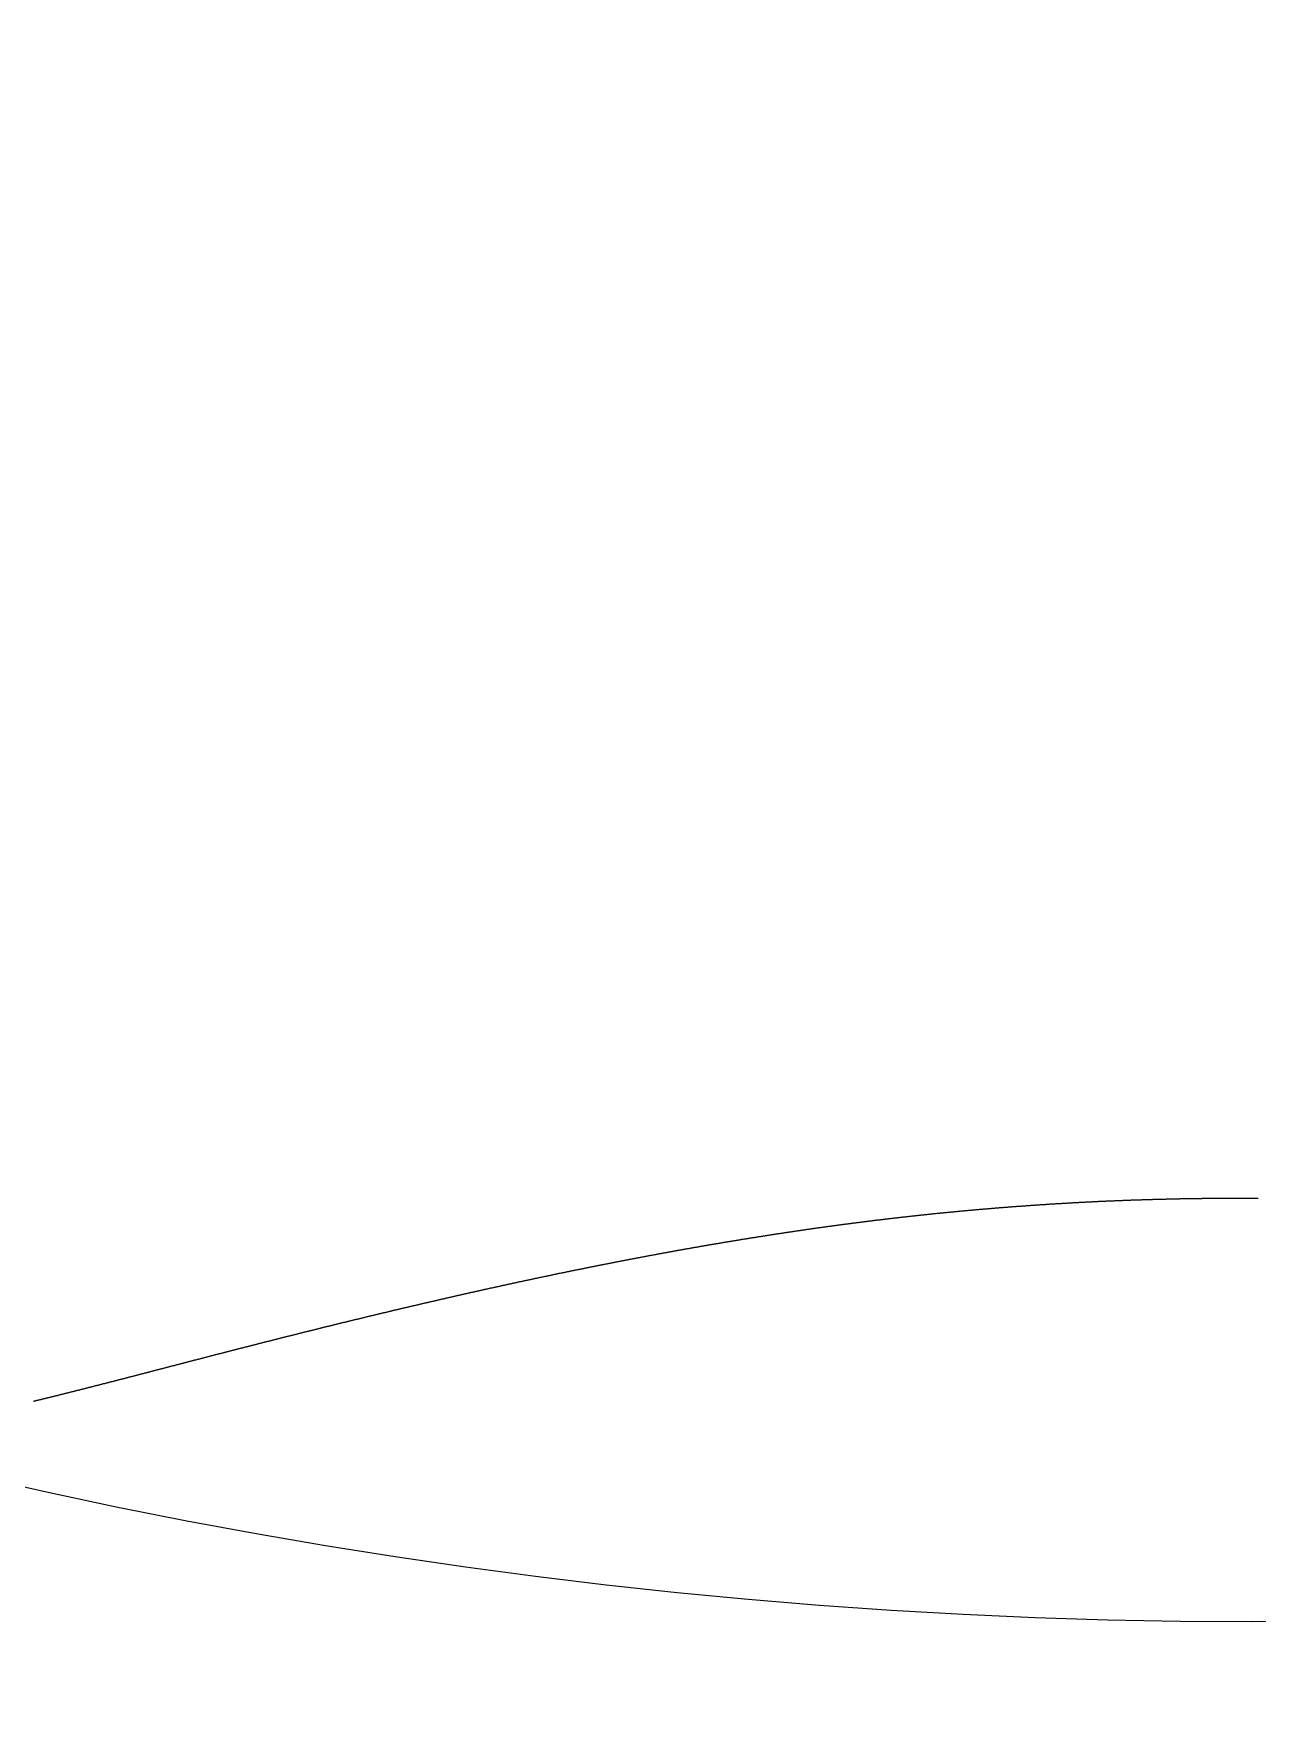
# Model space of a CAD drawing. Header units: millimetres. Extents: x 88 to 97873, y 32 to 55088.
# Drawn here: x 48502.241 to 48504.722, y 5102.381 to 5105.785 of the extents above; entities that cross this region are included whole.
import ezdxf

# ---------------------------------------------------------------- set-up
doc = ezdxf.new("R2010")
doc.units = ezdxf.units.MM
doc.header["$LTSCALE"] = 0.3

msp = doc.modelspace()

# ---------------------------------------------------------------- linework, layer by layer
msp.add_lwpolyline([(48502.2411, 5103.0139), (48502.2423, 5103.0142), (48502.2435, 5103.0145), (48502.2447, 5103.0147), (48502.2458, 5103.015), (48502.247, 5103.0153), (48502.2482, 5103.0156), (48502.2493, 5103.0159), (48502.2505, 5103.0162), (48502.2517, 5103.0164), (48502.2529, 5103.0167), (48502.254, 5103.017), (48502.2552, 5103.0173), (48502.2564, 5103.0176), (48502.2576, 5103.0179), (48502.2587, 5103.0182), (48502.2599, 5103.0185), (48502.2611, 5103.0187), (48502.2623, 5103.019), (48502.2634, 5103.0193), (48502.2646, 5103.0196), (48502.2658, 5103.0199), (48502.267, 5103.0202), (48502.2682, 5103.0205), (48502.2693, 5103.0208), (48502.2705, 5103.0211), (48502.2717, 5103.0213), (48502.2729, 5103.0216), (48502.2741, 5103.0219), (48502.2752, 5103.0222), (48502.2764, 5103.0225), (48502.2776, 5103.0228), (48502.2788, 5103.0231), (48502.28, 5103.0234), (48502.2812, 5103.0237), (48502.2823, 5103.024), (48502.2835, 5103.0243), (48502.2847, 5103.0246), (48502.2859, 5103.0248), (48502.2871, 5103.0251), (48502.2883, 5103.0254), (48502.2895, 5103.0257), (48502.2906, 5103.026), (48502.2918, 5103.0263), (48502.293, 5103.0266), (48502.2942, 5103.0269), (48502.2954, 5103.0272), (48502.2966, 5103.0275), (48502.2978, 5103.0278), (48502.299, 5103.0281), (48502.3002, 5103.0284), (48502.3013, 5103.0287), (48502.3025, 5103.029), (48502.3037, 5103.0293), (48502.3049, 5103.0296), (48502.3061, 5103.0299), (48502.3073, 5103.0302), (48502.3085, 5103.0305), (48502.3097, 5103.0308), (48502.3109, 5103.0311), (48502.3121, 5103.0314), (48502.3133, 5103.0317), (48502.3145, 5103.032), (48502.3157, 5103.0323), (48502.3169, 5103.0326), (48502.3181, 5103.0329), (48502.3193, 5103.0332), (48502.3205, 5103.0335), (48502.3216, 5103.0338), (48502.3228, 5103.0341), (48502.324, 5103.0344), (48502.3252, 5103.0347), (48502.3264, 5103.035), (48502.3276, 5103.0353), (48502.3288, 5103.0356), (48502.33, 5103.0359), (48502.3312, 5103.0362), (48502.3324, 5103.0365), (48502.3336, 5103.0368), (48502.3348, 5103.0371), (48502.336, 5103.0374), (48502.3372, 5103.0377), (48502.3385, 5103.038), (48502.3397, 5103.0383), (48502.3409, 5103.0386), (48502.3421, 5103.0389), (48502.3433, 5103.0392), (48502.3445, 5103.0395), (48502.3457, 5103.0398), (48502.3469, 5103.0401), (48502.3481, 5103.0404), (48502.3493, 5103.0408), (48502.3505, 5103.0411), (48502.3517, 5103.0414), (48502.3529, 5103.0417), (48502.3541, 5103.042), (48502.3553, 5103.0423), (48502.3565, 5103.0426), (48502.3577, 5103.0429), (48502.359, 5103.0432), (48502.3602, 5103.0435), (48502.3614, 5103.0438), (48502.3626, 5103.0441), (48502.3638, 5103.0444), (48502.365, 5103.0447), (48502.3662, 5103.0451), (48502.3674, 5103.0454), (48502.3686, 5103.0457), (48502.3699, 5103.046), (48502.3711, 5103.0463), (48502.3723, 5103.0466), (48502.3735, 5103.0469), (48502.3747, 5103.0472), (48502.3759, 5103.0475), (48502.3771, 5103.0478), (48502.3784, 5103.0482), (48502.3796, 5103.0485), (48502.3808, 5103.0488), (48502.382, 5103.0491), (48502.3832, 5103.0494), (48502.3844, 5103.0497), (48502.3857, 5103.05), (48502.3869, 5103.0503), (48502.3881, 5103.0507), (48502.3893, 5103.051), (48502.3905, 5103.0513), (48502.3917, 5103.0516), (48502.393, 5103.0519), (48502.3942, 5103.0522), (48502.3954, 5103.0525), (48502.3966, 5103.0528), (48502.3978, 5103.0532), (48502.3991, 5103.0535), (48502.4003, 5103.0538), (48502.4015, 5103.0541), (48502.4027, 5103.0544), (48502.404, 5103.0547), (48502.4052, 5103.055), (48502.4064, 5103.0554), (48502.4076, 5103.0557), (48502.4089, 5103.056), (48502.4101, 5103.0563), (48502.4113, 5103.0566), (48502.4125, 5103.0569), (48502.4138, 5103.0573), (48502.415, 5103.0576), (48502.4162, 5103.0579), (48502.4174, 5103.0582), (48502.4187, 5103.0585), (48502.4199, 5103.0588), (48502.4211, 5103.0592), (48502.4223, 5103.0595), (48502.4236, 5103.0598), (48502.4248, 5103.0601), (48502.426, 5103.0604), (48502.4273, 5103.0607), (48502.4285, 5103.0611), (48502.4297, 5103.0614), (48502.4309, 5103.0617), (48502.4322, 5103.062), (48502.4334, 5103.0623), (48502.4346, 5103.0626), (48502.4359, 5103.063), (48502.4371, 5103.0633), (48502.4383, 5103.0636), (48502.4396, 5103.0639), (48502.4408, 5103.0642), (48502.442, 5103.0646), (48502.4433, 5103.0649), (48502.4445, 5103.0652), (48502.4457, 5103.0655), (48502.447, 5103.0658), (48502.4482, 5103.0662), (48502.4494, 5103.0665), (48502.4507, 5103.0668), (48502.4519, 5103.0671), (48502.4532, 5103.0674), (48502.4544, 5103.0678), (48502.4556, 5103.0681), (48502.4569, 5103.0684), (48502.4581, 5103.0687), (48502.4593, 5103.069), (48502.4606, 5103.0694), (48502.4618, 5103.0697), (48502.4631, 5103.07), (48502.4643, 5103.0703), (48502.4655, 5103.0707), (48502.4668, 5103.071), (48502.468, 5103.0713), (48502.4693, 5103.0716), (48502.4705, 5103.0719), (48502.4717, 5103.0723), (48502.473, 5103.0726), (48502.4742, 5103.0729), (48502.4755, 5103.0732), (48502.4767, 5103.0736), (48502.478, 5103.0739), (48502.4792, 5103.0742), (48502.4804, 5103.0745), (48502.4817, 5103.0748), (48502.4829, 5103.0752), (48502.4842, 5103.0755), (48502.4854, 5103.0758), (48502.4867, 5103.0761), (48502.4879, 5103.0765), (48502.4892, 5103.0768), (48502.4904, 5103.0771), (48502.4917, 5103.0774), (48502.4929, 5103.0778), (48502.4941, 5103.0781), (48502.4954, 5103.0784), (48502.4966, 5103.0787), (48502.4979, 5103.0791), (48502.4991, 5103.0794), (48502.5004, 5103.0797), (48502.5016, 5103.08), (48502.5029, 5103.0804), (48502.5041, 5103.0807), (48502.5054, 5103.081), (48502.5066, 5103.0813), (48502.5079, 5103.0817), (48502.5091, 5103.082), (48502.5104, 5103.0823), (48502.5116, 5103.0826), (48502.5129, 5103.083), (48502.5141, 5103.0833), (48502.5154, 5103.0836), (48502.5166, 5103.0839), (48502.5179, 5103.0843), (48502.5192, 5103.0846), (48502.5204, 5103.0849), (48502.5217, 5103.0852), (48502.5229, 5103.0856), (48502.5242, 5103.0859), (48502.5254, 5103.0862), (48502.5267, 5103.0865), (48502.5279, 5103.0869), (48502.5292, 5103.0872), (48502.5305, 5103.0875), (48502.5317, 5103.0879), (48502.533, 5103.0882), (48502.5342, 5103.0885), (48502.5355, 5103.0888), (48502.5367, 5103.0892), (48502.538, 5103.0895), (48502.5393, 5103.0898), (48502.5405, 5103.0901), (48502.5418, 5103.0905), (48502.543, 5103.0908), (48502.5443, 5103.0911), (48502.5455, 5103.0915), (48502.5468, 5103.0918), (48502.5481, 5103.0921), (48502.5493, 5103.0924), (48502.5506, 5103.0928), (48502.5519, 5103.0931), (48502.5531, 5103.0934), (48502.5544, 5103.0937), (48502.5556, 5103.0941), (48502.5569, 5103.0944), (48502.5582, 5103.0947), (48502.5594, 5103.0951), (48502.5607, 5103.0954), (48502.562, 5103.0957), (48502.5632, 5103.096), (48502.5645, 5103.0964), (48502.5657, 5103.0967), (48502.567, 5103.097), (48502.5683, 5103.0974), (48502.5695, 5103.0977), (48502.5708, 5103.098), (48502.5721, 5103.0983), (48502.5733, 5103.0987), (48502.5746, 5103.099), (48502.5759, 5103.0993), (48502.5771, 5103.0997), (48502.5784, 5103.1), (48502.5797, 5103.1003), (48502.5809, 5103.1006), (48502.5822, 5103.101), (48502.5835, 5103.1013), (48502.5847, 5103.1016), (48502.586, 5103.102), (48502.5873, 5103.1023), (48502.5886, 5103.1026), (48502.5898, 5103.1029), (48502.5911, 5103.1033), (48502.5924, 5103.1036), (48502.5936, 5103.1039), (48502.5949, 5103.1043), (48502.5962, 5103.1046), (48502.5975, 5103.1049), (48502.5987, 5103.1052), (48502.6, 5103.1056), (48502.6013, 5103.1059), (48502.6025, 5103.1062), (48502.6038, 5103.1066), (48502.6051, 5103.1069), (48502.6064, 5103.1072), (48502.6076, 5103.1075), (48502.6089, 5103.1079), (48502.6102, 5103.1082), (48502.6115, 5103.1085), (48502.6127, 5103.1089), (48502.614, 5103.1092), (48502.6153, 5103.1095), (48502.6166, 5103.1098), (48502.6178, 5103.1102), (48502.6191, 5103.1105), (48502.6204, 5103.1108), (48502.6217, 5103.1112), (48502.6229, 5103.1115), (48502.6242, 5103.1118), (48502.6255, 5103.1121), (48502.6268, 5103.1125), (48502.628, 5103.1128), (48502.6293, 5103.1131), (48502.6306, 5103.1135), (48502.6319, 5103.1138), (48502.6332, 5103.1141), (48502.6344, 5103.1145), (48502.6357, 5103.1148), (48502.637, 5103.1151), (48502.6383, 5103.1154), (48502.6396, 5103.1158), (48502.6408, 5103.1161), (48502.6421, 5103.1164), (48502.6434, 5103.1168), (48502.6447, 5103.1171), (48502.646, 5103.1174), (48502.6472, 5103.1177), (48502.6485, 5103.1181), (48502.6498, 5103.1184), (48502.6511, 5103.1187), (48502.6524, 5103.1191), (48502.6537, 5103.1194), (48502.6549, 5103.1197), (48502.6562, 5103.12), (48502.6575, 5103.1204), (48502.6588, 5103.1207), (48502.6601, 5103.121), (48502.6614, 5103.1214), (48502.6627, 5103.1217), (48502.6639, 5103.122), (48502.6652, 5103.1223), (48502.6665, 5103.1227), (48502.6678, 5103.123), (48502.6691, 5103.1233), (48502.6704, 5103.1237), (48502.6717, 5103.124), (48502.6729, 5103.1243), (48502.6742, 5103.1247), (48502.6755, 5103.125), (48502.6768, 5103.1253), (48502.6781, 5103.1256), (48502.6794, 5103.126), (48502.6807, 5103.1263), (48502.682, 5103.1266), (48502.6832, 5103.127), (48502.6845, 5103.1273), (48502.6858, 5103.1276), (48502.6871, 5103.1279), (48502.6884, 5103.1283), (48502.6897, 5103.1286), (48502.691, 5103.1289), (48502.6923, 5103.1293), (48502.6936, 5103.1296), (48502.6949, 5103.1299), (48502.6962, 5103.1302), (48502.6974, 5103.1306), (48502.6987, 5103.1309), (48502.7, 5103.1312), (48502.7013, 5103.1316), (48502.7026, 5103.1319), (48502.7039, 5103.1322), (48502.7052, 5103.1325), (48502.7065, 5103.1329), (48502.7078, 5103.1332), (48502.7091, 5103.1335), (48502.7104, 5103.1339), (48502.7117, 5103.1342), (48502.713, 5103.1345), (48502.7143, 5103.1348), (48502.7156, 5103.1352), (48502.7169, 5103.1355), (48502.7181, 5103.1358), (48502.7194, 5103.1362), (48502.7207, 5103.1365), (48502.722, 5103.1368), (48502.7233, 5103.1371), (48502.7246, 5103.1375), (48502.7259, 5103.1378), (48502.7272, 5103.1381), (48502.7285, 5103.1384), (48502.7298, 5103.1388), (48502.7311, 5103.1391), (48502.7324, 5103.1394), (48502.7337, 5103.1398), (48502.735, 5103.1401), (48502.7363, 5103.1404), (48502.7376, 5103.1407), (48502.7389, 5103.1411), (48502.7402, 5103.1414), (48502.7415, 5103.1417), (48502.7428, 5103.1421), (48502.7441, 5103.1424), (48502.7454, 5103.1427), (48502.7467, 5103.143), (48502.748, 5103.1434), (48502.7493, 5103.1437), (48502.7506, 5103.144), (48502.7519, 5103.1443), (48502.7532, 5103.1447), (48502.7545, 5103.145), (48502.7558, 5103.1453), (48502.7571, 5103.1457), (48502.7584, 5103.146), (48502.7597, 5103.1463), (48502.761, 5103.1466), (48502.7623, 5103.147), (48502.7637, 5103.1473), (48502.765, 5103.1476), (48502.7663, 5103.148), (48502.7676, 5103.1483), (48502.7689, 5103.1486), (48502.7702, 5103.1489), (48502.7715, 5103.1493), (48502.7728, 5103.1496), (48502.7741, 5103.1499), (48502.7754, 5103.1502), (48502.7767, 5103.1506), (48502.778, 5103.1509), (48502.7793, 5103.1512), (48502.7806, 5103.1515), (48502.7819, 5103.1519), (48502.7832, 5103.1522), (48502.7846, 5103.1525), (48502.7859, 5103.1529), (48502.7872, 5103.1532), (48502.7885, 5103.1535), (48502.7898, 5103.1538), (48502.7911, 5103.1542), (48502.7924, 5103.1545), (48502.7937, 5103.1548), (48502.795, 5103.1551), (48502.7963, 5103.1555), (48502.7976, 5103.1558), (48502.799, 5103.1561), (48502.8003, 5103.1564), (48502.8016, 5103.1568), (48502.8029, 5103.1571), (48502.8042, 5103.1574), (48502.8055, 5103.1577), (48502.8068, 5103.1581), (48502.8081, 5103.1584), (48502.8094, 5103.1587), (48502.8108, 5103.1591), (48502.8121, 5103.1594), (48502.8134, 5103.1597), (48502.8147, 5103.16), (48502.816, 5103.1604), (48502.8173, 5103.1607), (48502.8186, 5103.161), (48502.82, 5103.1613), (48502.8213, 5103.1617), (48502.8226, 5103.162), (48502.8239, 5103.1623), (48502.8252, 5103.1626), (48502.8265, 5103.163), (48502.8278, 5103.1633), (48502.8292, 5103.1636), (48502.8305, 5103.1639), (48502.8318, 5103.1643), (48502.8331, 5103.1646), (48502.8344, 5103.1649), (48502.8357, 5103.1652), (48502.8371, 5103.1656), (48502.8384, 5103.1659), (48502.8397, 5103.1662), (48502.841, 5103.1665), (48502.8423, 5103.1669), (48502.8437, 5103.1672), (48502.845, 5103.1675), (48502.8463, 5103.1678), (48502.8476, 5103.1682), (48502.8489, 5103.1685), (48502.8502, 5103.1688), (48502.8516, 5103.1691), (48502.8529, 5103.1695), (48502.8542, 5103.1698), (48502.8555, 5103.1701), (48502.8568, 5103.1704), (48502.8582, 5103.1707), (48502.8595, 5103.1711), (48502.8608, 5103.1714), (48502.8621, 5103.1717), (48502.8634, 5103.172), (48502.8648, 5103.1724), (48502.8661, 5103.1727), (48502.8674, 5103.173), (48502.8687, 5103.1733), (48502.8701, 5103.1737), (48502.8714, 5103.174), (48502.8727, 5103.1743), (48502.874, 5103.1746), (48502.8754, 5103.175), (48502.8767, 5103.1753), (48502.878, 5103.1756), (48502.8793, 5103.1759), (48502.8806, 5103.1762), (48502.882, 5103.1766), (48502.8833, 5103.1769), (48502.8846, 5103.1772), (48502.8859, 5103.1775), (48502.8873, 5103.1779), (48502.8886, 5103.1782), (48502.8899, 5103.1785), (48502.8912, 5103.1788), (48502.8926, 5103.1791), (48502.8939, 5103.1795), (48502.8952, 5103.1798), (48502.8966, 5103.1801), (48502.8979, 5103.1804), (48502.8992, 5103.1808), (48502.9005, 5103.1811), (48502.9019, 5103.1814), (48502.9032, 5103.1817), (48502.9045, 5103.182), (48502.9058, 5103.1824), (48502.9072, 5103.1827), (48502.9085, 5103.183), (48502.9098, 5103.1833), (48502.9112, 5103.1837), (48502.9125, 5103.184), (48502.9138, 5103.1843), (48502.9152, 5103.1846), (48502.9165, 5103.1849), (48502.9178, 5103.1853), (48502.9191, 5103.1856), (48502.9205, 5103.1859), (48502.9218, 5103.1862), (48502.9231, 5103.1865), (48502.9245, 5103.1869), (48502.9258, 5103.1872), (48502.9271, 5103.1875), (48502.9285, 5103.1878), (48502.9298, 5103.1881), (48502.9311, 5103.1885), (48502.9325, 5103.1888), (48502.9338, 5103.1891), (48502.9351, 5103.1894), (48502.9365, 5103.1897), (48502.9378, 5103.1901), (48502.9391, 5103.1904), (48502.9405, 5103.1907), (48502.9418, 5103.191), (48502.9431, 5103.1913), (48502.9445, 5103.1917), (48502.9458, 5103.192), (48502.9471, 5103.1923), (48502.9485, 5103.1926), (48502.9498, 5103.1929), (48502.9511, 5103.1933), (48502.9525, 5103.1936), (48502.9538, 5103.1939), (48502.9551, 5103.1942), (48502.9565, 5103.1945), (48502.9578, 5103.1948), (48502.9591, 5103.1952), (48502.9605, 5103.1955), (48502.9618, 5103.1958), (48502.9632, 5103.1961), (48502.9645, 5103.1964), (48502.9658, 5103.1968), (48502.9672, 5103.1971), (48502.9685, 5103.1974), (48502.9698, 5103.1977), (48502.9712, 5103.198), (48502.9725, 5103.1983), (48502.9739, 5103.1987), (48502.9752, 5103.199), (48502.9765, 5103.1993), (48502.9779, 5103.1996), (48502.9792, 5103.1999), (48502.9806, 5103.2002), (48502.9819, 5103.2006), (48502.9832, 5103.2009), (48502.9846, 5103.2012), (48502.9859, 5103.2015), (48502.9873, 5103.2018), (48502.9886, 5103.2021), (48502.9899, 5103.2025), (48502.9913, 5103.2028), (48502.9926, 5103.2031), (48502.994, 5103.2034), (48502.9953, 5103.2037), (48502.9966, 5103.204), (48502.998, 5103.2044), (48502.9993, 5103.2047), (48503.0007, 5103.205), (48503.002, 5103.2053), (48503.0034, 5103.2056), (48503.0047, 5103.2059), (48503.006, 5103.2063), (48503.0074, 5103.2066), (48503.0087, 5103.2069), (48503.0101, 5103.2072), (48503.0114, 5103.2075), (48503.0128, 5103.2078), (48503.0141, 5103.2081), (48503.0154, 5103.2085), (48503.0168, 5103.2088), (48503.0181, 5103.2091), (48503.0195, 5103.2094), (48503.0208, 5103.2097), (48503.0222, 5103.21), (48503.0235, 5103.2103), (48503.0249, 5103.2107), (48503.0262, 5103.211), (48503.0276, 5103.2113), (48503.0289, 5103.2116), (48503.0302, 5103.2119), (48503.0316, 5103.2122), (48503.0329, 5103.2125), (48503.0343, 5103.2129), (48503.0356, 5103.2132), (48503.037, 5103.2135), (48503.0383, 5103.2138), (48503.0397, 5103.2141), (48503.041, 5103.2144), (48503.0424, 5103.2147), (48503.0437, 5103.215), (48503.0451, 5103.2154), (48503.0464, 5103.2157), (48503.0478, 5103.216), (48503.0491, 5103.2163), (48503.0505, 5103.2166), (48503.0518, 5103.2169), (48503.0532, 5103.2172), (48503.0545, 5103.2175), (48503.0559, 5103.2179), (48503.0572, 5103.2182), (48503.0586, 5103.2185), (48503.0599, 5103.2188), (48503.0613, 5103.2191), (48503.0626, 5103.2194), (48503.064, 5103.2197), (48503.0653, 5103.22), (48503.0667, 5103.2203), (48503.068, 5103.2206), (48503.0694, 5103.221), (48503.0707, 5103.2213), (48503.0721, 5103.2216), (48503.0734, 5103.2219), (48503.0748, 5103.2222), (48503.0761, 5103.2225), (48503.0775, 5103.2228), (48503.0788, 5103.2231), (48503.0802, 5103.2234), (48503.0815, 5103.2237), (48503.0829, 5103.2241), (48503.0843, 5103.2244), (48503.0856, 5103.2247), (48503.087, 5103.225), (48503.0883, 5103.2253), (48503.0897, 5103.2256), (48503.091, 5103.2259), (48503.0924, 5103.2262), (48503.0937, 5103.2265), (48503.0951, 5103.2268), (48503.0964, 5103.2271), (48503.0978, 5103.2275), (48503.0992, 5103.2278), (48503.1005, 5103.2281), (48503.1019, 5103.2284), (48503.1032, 5103.2287), (48503.1046, 5103.229), (48503.1059, 5103.2293), (48503.1073, 5103.2296), (48503.1086, 5103.2299), (48503.11, 5103.2302), (48503.1114, 5103.2305), (48503.1127, 5103.2308), (48503.1141, 5103.2311), (48503.1154, 5103.2314), (48503.1168, 5103.2318), (48503.1181, 5103.2321), (48503.1195, 5103.2324), (48503.1209, 5103.2327), (48503.1222, 5103.233), (48503.1236, 5103.2333), (48503.1249, 5103.2336), (48503.1263, 5103.2339), (48503.1277, 5103.2342), (48503.129, 5103.2345), (48503.1304, 5103.2348), (48503.1317, 5103.2351), (48503.1331, 5103.2354), (48503.1344, 5103.2357), (48503.1358, 5103.236), (48503.1372, 5103.2363), (48503.1385, 5103.2366), (48503.1399, 5103.2369), (48503.1412, 5103.2372), (48503.1426, 5103.2375), (48503.144, 5103.2378), (48503.1453, 5103.2382), (48503.1467, 5103.2385), (48503.1481, 5103.2388), (48503.1494, 5103.2391), (48503.1508, 5103.2394), (48503.1521, 5103.2397), (48503.1535, 5103.24), (48503.1549, 5103.2403), (48503.1562, 5103.2406), (48503.1576, 5103.2409), (48503.159, 5103.2412), (48503.1603, 5103.2415), (48503.1617, 5103.2418), (48503.163, 5103.2421), (48503.1644, 5103.2424), (48503.1658, 5103.2427), (48503.1671, 5103.243), (48503.1685, 5103.2433), (48503.1699, 5103.2436), (48503.1712, 5103.2439), (48503.1726, 5103.2442), (48503.1739, 5103.2445), (48503.1753, 5103.2448), (48503.1767, 5103.2451), (48503.178, 5103.2454), (48503.1794, 5103.2457), (48503.1808, 5103.246), (48503.1821, 5103.2463), (48503.1835, 5103.2466), (48503.1849, 5103.2469), (48503.1862, 5103.2472), (48503.1876, 5103.2475), (48503.189, 5103.2478), (48503.1903, 5103.2481), (48503.1917, 5103.2484), (48503.1931, 5103.2487), (48503.1944, 5103.249), (48503.1958, 5103.2493), (48503.1972, 5103.2496), (48503.1985, 5103.2499), (48503.1999, 5103.2502), (48503.2013, 5103.2505), (48503.2026, 5103.2508), (48503.204, 5103.2511), (48503.2054, 5103.2514), (48503.2067, 5103.2517), (48503.2081, 5103.252), (48503.2095, 5103.2523), (48503.2108, 5103.2526), (48503.2122, 5103.2529), (48503.2136, 5103.2532), (48503.2149, 5103.2535), (48503.2163, 5103.2538), (48503.2177, 5103.254), (48503.2191, 5103.2543), (48503.2204, 5103.2546), (48503.2218, 5103.2549), (48503.2232, 5103.2552), (48503.2245, 5103.2555), (48503.2259, 5103.2558), (48503.2273, 5103.2561), (48503.2286, 5103.2564), (48503.23, 5103.2567), (48503.2314, 5103.257), (48503.2328, 5103.2573), (48503.2341, 5103.2576), (48503.2355, 5103.2579), (48503.2369, 5103.2582), (48503.2382, 5103.2585), (48503.2396, 5103.2588), (48503.241, 5103.2591), (48503.2424, 5103.2594), (48503.2437, 5103.2596), (48503.2451, 5103.2599), (48503.2465, 5103.2602), (48503.2478, 5103.2605), (48503.2492, 5103.2608), (48503.2506, 5103.2611), (48503.252, 5103.2614), (48503.2533, 5103.2617), (48503.2547, 5103.262), (48503.2561, 5103.2623), (48503.2575, 5103.2626), (48503.2588, 5103.2629), (48503.2602, 5103.2632), (48503.2616, 5103.2634), (48503.2629, 5103.2637), (48503.2643, 5103.264), (48503.2657, 5103.2643), (48503.2671, 5103.2646), (48503.2684, 5103.2649), (48503.2698, 5103.2652), (48503.2712, 5103.2655), (48503.2726, 5103.2658), (48503.2739, 5103.2661), (48503.2753, 5103.2663), (48503.2767, 5103.2666), (48503.2781, 5103.2669), (48503.2794, 5103.2672), (48503.2808, 5103.2675), (48503.2822, 5103.2678), (48503.2836, 5103.2681), (48503.2849, 5103.2684), (48503.2863, 5103.2687), (48503.2877, 5103.2689), (48503.2891, 5103.2692), (48503.2904, 5103.2695), (48503.2918, 5103.2698), (48503.2932, 5103.2701), (48503.2946, 5103.2704), (48503.296, 5103.2707), (48503.2973, 5103.271), (48503.2987, 5103.2712), (48503.3001, 5103.2715), (48503.3015, 5103.2718), (48503.3028, 5103.2721), (48503.3042, 5103.2724), (48503.3056, 5103.2727), (48503.307, 5103.273), (48503.3084, 5103.2733), (48503.3097, 5103.2735), (48503.3111, 5103.2738), (48503.3125, 5103.2741), (48503.3139, 5103.2744), (48503.3152, 5103.2747), (48503.3166, 5103.275), (48503.318, 5103.2752), (48503.3194, 5103.2755), (48503.3208, 5103.2758), (48503.3221, 5103.2761), (48503.3235, 5103.2764), (48503.3249, 5103.2767), (48503.3263, 5103.2769), (48503.3277, 5103.2772), (48503.329, 5103.2775), (48503.3304, 5103.2778), (48503.3318, 5103.2781), (48503.3332, 5103.2784), (48503.3346, 5103.2786), (48503.3359, 5103.2789), (48503.3373, 5103.2792), (48503.3387, 5103.2795), (48503.3401, 5103.2798), (48503.3415, 5103.2801), (48503.3428, 5103.2803), (48503.3442, 5103.2806), (48503.3456, 5103.2809), (48503.347, 5103.2812), (48503.3484, 5103.2815), (48503.3498, 5103.2817), (48503.3511, 5103.282), (48503.3525, 5103.2823), (48503.3539, 5103.2826), (48503.3553, 5103.2829), (48503.3567, 5103.2831), (48503.358, 5103.2834), (48503.3594, 5103.2837), (48503.3608, 5103.284), (48503.3622, 5103.2843), (48503.3636, 5103.2845), (48503.365, 5103.2848), (48503.3663, 5103.2851), (48503.3677, 5103.2854), (48503.3691, 5103.2856), (48503.3705, 5103.2859), (48503.3719, 5103.2862), (48503.3733, 5103.2865), (48503.3746, 5103.2868), (48503.376, 5103.287), (48503.3774, 5103.2873), (48503.3788, 5103.2876), (48503.3802, 5103.2879), (48503.3816, 5103.2881), (48503.383, 5103.2884), (48503.3843, 5103.2887), (48503.3857, 5103.289), (48503.3871, 5103.2892), (48503.3885, 5103.2895), (48503.3899, 5103.2898), (48503.3913, 5103.2901), (48503.3926, 5103.2903), (48503.394, 5103.2906), (48503.3954, 5103.2909), (48503.3968, 5103.2912), (48503.3982, 5103.2914), (48503.3996, 5103.2917), (48503.401, 5103.292), (48503.4023, 5103.2923), (48503.4037, 5103.2925), (48503.4051, 5103.2928), (48503.4065, 5103.2931), (48503.4079, 5103.2933), (48503.4093, 5103.2936), (48503.4107, 5103.2939), (48503.4121, 5103.2942), (48503.4134, 5103.2944), (48503.4148, 5103.2947), (48503.4162, 5103.295), (48503.4176, 5103.2952), (48503.419, 5103.2955), (48503.4204, 5103.2958), (48503.4218, 5103.2961), (48503.4232, 5103.2963), (48503.4245, 5103.2966), (48503.4259, 5103.2969), (48503.4273, 5103.2971), (48503.4287, 5103.2974), (48503.4301, 5103.2977), (48503.4315, 5103.298), (48503.4329, 5103.2982), (48503.4343, 5103.2985), (48503.4356, 5103.2988), (48503.437, 5103.299), (48503.4384, 5103.2993), (48503.4398, 5103.2996), (48503.4412, 5103.2998), (48503.4426, 5103.3001), (48503.444, 5103.3004), (48503.4454, 5103.3006), (48503.4468, 5103.3009), (48503.4482, 5103.3012), (48503.4495, 5103.3014), (48503.4509, 5103.3017), (48503.4523, 5103.302), (48503.4537, 5103.3022), (48503.4551, 5103.3025), (48503.4565, 5103.3028), (48503.4579, 5103.303), (48503.4593, 5103.3033), (48503.4607, 5103.3036), (48503.4621, 5103.3038), (48503.4634, 5103.3041), (48503.4648, 5103.3043), (48503.4662, 5103.3046), (48503.4676, 5103.3049), (48503.469, 5103.3051), (48503.4704, 5103.3054), (48503.4718, 5103.3057), (48503.4732, 5103.3059), (48503.4746, 5103.3062), (48503.476, 5103.3065), (48503.4774, 5103.3067), (48503.4788, 5103.307), (48503.4801, 5103.3072), (48503.4815, 5103.3075), (48503.4829, 5103.3078), (48503.4843, 5103.308), (48503.4857, 5103.3083), (48503.4871, 5103.3085), (48503.4885, 5103.3088), (48503.4899, 5103.3091), (48503.4913, 5103.3093), (48503.4927, 5103.3096), (48503.4941, 5103.3098), (48503.4955, 5103.3101), (48503.4969, 5103.3104), (48503.4982, 5103.3106), (48503.4996, 5103.3109), (48503.501, 5103.3111), (48503.5024, 5103.3114), (48503.5038, 5103.3117), (48503.5052, 5103.3119), (48503.5066, 5103.3122), (48503.508, 5103.3124), (48503.5094, 5103.3127), (48503.5108, 5103.3129), (48503.5122, 5103.3132), (48503.5136, 5103.3135), (48503.515, 5103.3137), (48503.5164, 5103.314), (48503.5178, 5103.3142), (48503.5192, 5103.3145), (48503.5205, 5103.3147), (48503.5219, 5103.315), (48503.5233, 5103.3153), (48503.5247, 5103.3155), (48503.5261, 5103.3158), (48503.5275, 5103.316), (48503.5289, 5103.3163), (48503.5303, 5103.3165), (48503.5317, 5103.3168), (48503.5331, 5103.317), (48503.5345, 5103.3173), (48503.5359, 5103.3175), (48503.5373, 5103.3178), (48503.5387, 5103.318), (48503.5401, 5103.3183), (48503.5415, 5103.3185), (48503.5429, 5103.3188), (48503.5443, 5103.3191), (48503.5457, 5103.3193), (48503.5471, 5103.3196), (48503.5485, 5103.3198), (48503.5499, 5103.3201), (48503.5512, 5103.3203), (48503.5526, 5103.3206), (48503.554, 5103.3208), (48503.5554, 5103.3211), (48503.5568, 5103.3213), (48503.5582, 5103.3216), (48503.5596, 5103.3218), (48503.561, 5103.3221), (48503.5624, 5103.3223), (48503.5638, 5103.3226), (48503.5652, 5103.3228), (48503.5666, 5103.323), (48503.568, 5103.3233), (48503.5694, 5103.3235), (48503.5708, 5103.3238), (48503.5722, 5103.324), (48503.5736, 5103.3243), (48503.575, 5103.3245), (48503.5764, 5103.3248), (48503.5778, 5103.325), (48503.5792, 5103.3253), (48503.5806, 5103.3255), (48503.582, 5103.3258), (48503.5834, 5103.326), (48503.5848, 5103.3263), (48503.5862, 5103.3265), (48503.5876, 5103.3267), (48503.589, 5103.327), (48503.5904, 5103.3272), (48503.5918, 5103.3275), (48503.5932, 5103.3277), (48503.5946, 5103.328), (48503.596, 5103.3282), (48503.5974, 5103.3284), (48503.5988, 5103.3287), (48503.6002, 5103.3289), (48503.6016, 5103.3292), (48503.603, 5103.3294), (48503.6044, 5103.3297), (48503.6058, 5103.3299), (48503.6072, 5103.3301), (48503.6086, 5103.3304), (48503.61, 5103.3306), (48503.6114, 5103.3309), (48503.6128, 5103.3311), (48503.6142, 5103.3313), (48503.6156, 5103.3316), (48503.617, 5103.3318), (48503.6184, 5103.3321), (48503.6198, 5103.3323), (48503.6212, 5103.3325), (48503.6226, 5103.3328), (48503.624, 5103.333), (48503.6254, 5103.3333), (48503.6268, 5103.3335), (48503.6282, 5103.3337), (48503.6296, 5103.334), (48503.631, 5103.3342), (48503.6324, 5103.3344), (48503.6338, 5103.3347), (48503.6352, 5103.3349), (48503.6366, 5103.3351), (48503.638, 5103.3354), (48503.6394, 5103.3356), (48503.6408, 5103.3359), (48503.6422, 5103.3361), (48503.6436, 5103.3363), (48503.645, 5103.3366), (48503.6464, 5103.3368), (48503.6478, 5103.337), (48503.6492, 5103.3373), (48503.6506, 5103.3375), (48503.652, 5103.3377), (48503.6534, 5103.338), (48503.6548, 5103.3382), (48503.6562, 5103.3384), (48503.6576, 5103.3387), (48503.659, 5103.3389), (48503.6604, 5103.3391), (48503.6618, 5103.3393), (48503.6632, 5103.3396), (48503.6646, 5103.3398), (48503.666, 5103.34), (48503.6674, 5103.3403), (48503.6688, 5103.3405), (48503.6702, 5103.3407), (48503.6716, 5103.341), (48503.673, 5103.3412), (48503.6744, 5103.3414), (48503.6758, 5103.3416), (48503.6772, 5103.3419), (48503.6786, 5103.3421), (48503.68, 5103.3423), (48503.6814, 5103.3426), (48503.6828, 5103.3428), (48503.6842, 5103.343), (48503.6856, 5103.3432), (48503.687, 5103.3435), (48503.6884, 5103.3437), (48503.6898, 5103.3439), (48503.6913, 5103.3441), (48503.6927, 5103.3444), (48503.6941, 5103.3446), (48503.6955, 5103.3448), (48503.6969, 5103.3451), (48503.6983, 5103.3453), (48503.6997, 5103.3455), (48503.7011, 5103.3457), (48503.7025, 5103.3459), (48503.7039, 5103.3462), (48503.7053, 5103.3464), (48503.7067, 5103.3466), (48503.7081, 5103.3468), (48503.7095, 5103.3471), (48503.7109, 5103.3473), (48503.7123, 5103.3475), (48503.7137, 5103.3477), (48503.7151, 5103.3479), (48503.7165, 5103.3482), (48503.7179, 5103.3484), (48503.7193, 5103.3486), (48503.7207, 5103.3488), (48503.7221, 5103.3491), (48503.7235, 5103.3493), (48503.7249, 5103.3495), (48503.7263, 5103.3497), (48503.7278, 5103.3499), (48503.7292, 5103.3501), (48503.7306, 5103.3504), (48503.732, 5103.3506), (48503.7334, 5103.3508), (48503.7348, 5103.351), (48503.7362, 5103.3512), (48503.7376, 5103.3515), (48503.739, 5103.3517), (48503.7404, 5103.3519), (48503.7418, 5103.3521), (48503.7432, 5103.3523), (48503.7446, 5103.3525), (48503.746, 5103.3528), (48503.7474, 5103.353), (48503.7488, 5103.3532), (48503.7502, 5103.3534), (48503.7516, 5103.3536), (48503.753, 5103.3538), (48503.7544, 5103.354), (48503.7559, 5103.3543), (48503.7573, 5103.3545), (48503.7587, 5103.3547), (48503.7601, 5103.3549), (48503.7615, 5103.3551), (48503.7629, 5103.3553), (48503.7643, 5103.3555), (48503.7657, 5103.3557), (48503.7671, 5103.356), (48503.7685, 5103.3562), (48503.7699, 5103.3564), (48503.7713, 5103.3566), (48503.7727, 5103.3568), (48503.7741, 5103.357), (48503.7755, 5103.3572), (48503.7769, 5103.3574), (48503.7783, 5103.3576), (48503.7797, 5103.3578), (48503.7812, 5103.358), (48503.7826, 5103.3583), (48503.784, 5103.3585), (48503.7854, 5103.3587), (48503.7868, 5103.3589), (48503.7882, 5103.3591), (48503.7896, 5103.3593), (48503.791, 5103.3595), (48503.7924, 5103.3597), (48503.7938, 5103.3599), (48503.7952, 5103.3601), (48503.7966, 5103.3603), (48503.798, 5103.3605), (48503.7994, 5103.3607), (48503.8008, 5103.3609), (48503.8023, 5103.3611), (48503.8037, 5103.3613), (48503.8051, 5103.3615), (48503.8065, 5103.3617), (48503.8079, 5103.362), (48503.8093, 5103.3622), (48503.8107, 5103.3624), (48503.8121, 5103.3626), (48503.8135, 5103.3628), (48503.8149, 5103.363), (48503.8163, 5103.3632), (48503.8177, 5103.3634), (48503.8191, 5103.3636), (48503.8205, 5103.3638), (48503.8219, 5103.364), (48503.8234, 5103.3642), (48503.8248, 5103.3644), (48503.8262, 5103.3646), (48503.8276, 5103.3648), (48503.829, 5103.365), (48503.8304, 5103.3652), (48503.8318, 5103.3654), (48503.8332, 5103.3656), (48503.8346, 5103.3658), (48503.836, 5103.3659), (48503.8374, 5103.3661), (48503.8388, 5103.3663), (48503.8402, 5103.3665), (48503.8416, 5103.3667), (48503.8431, 5103.3669), (48503.8445, 5103.3671), (48503.8459, 5103.3673), (48503.8473, 5103.3675), (48503.8487, 5103.3677), (48503.8501, 5103.3679), (48503.8515, 5103.3681), (48503.8529, 5103.3683), (48503.8543, 5103.3685), (48503.8557, 5103.3687), (48503.8571, 5103.3689), (48503.8585, 5103.3691), (48503.8599, 5103.3693), (48503.8614, 5103.3694), (48503.8628, 5103.3696), (48503.8642, 5103.3698), (48503.8656, 5103.37), (48503.867, 5103.3702), (48503.8684, 5103.3704), (48503.8698, 5103.3706), (48503.8712, 5103.3708), (48503.8726, 5103.371), (48503.874, 5103.3712), (48503.8754, 5103.3713), (48503.8768, 5103.3715), (48503.8783, 5103.3717), (48503.8797, 5103.3719), (48503.8811, 5103.3721), (48503.8825, 5103.3723), (48503.8839, 5103.3725), (48503.8853, 5103.3727), (48503.8867, 5103.3728), (48503.8881, 5103.373), (48503.8895, 5103.3732), (48503.8909, 5103.3734), (48503.8923, 5103.3736), (48503.8937, 5103.3738), (48503.8951, 5103.374), (48503.8966, 5103.3741), (48503.898, 5103.3743), (48503.8994, 5103.3745), (48503.9008, 5103.3747), (48503.9022, 5103.3749), (48503.9036, 5103.3751), (48503.905, 5103.3752), (48503.9064, 5103.3754), (48503.9078, 5103.3756), (48503.9092, 5103.3758), (48503.9106, 5103.376), (48503.912, 5103.3761), (48503.9135, 5103.3763), (48503.9149, 5103.3765), (48503.9163, 5103.3767), (48503.9177, 5103.3769), (48503.9191, 5103.377), (48503.9205, 5103.3772), (48503.9219, 5103.3774), (48503.9233, 5103.3776), (48503.9247, 5103.3777), (48503.9261, 5103.3779), (48503.9275, 5103.3781), (48503.9289, 5103.3783), (48503.9304, 5103.3785), (48503.9318, 5103.3786), (48503.9332, 5103.3788), (48503.9346, 5103.379), (48503.936, 5103.3792), (48503.9374, 5103.3793), (48503.9388, 5103.3795), (48503.9402, 5103.3797), (48503.9416, 5103.3799), (48503.943, 5103.38), (48503.9444, 5103.3802), (48503.9459, 5103.3804), (48503.9473, 5103.3805), (48503.9487, 5103.3807), (48503.9501, 5103.3809), (48503.9515, 5103.3811), (48503.9529, 5103.3812), (48503.9543, 5103.3814), (48503.9557, 5103.3816), (48503.9571, 5103.3817), (48503.9585, 5103.3819), (48503.9599, 5103.3821), (48503.9613, 5103.3823), (48503.9628, 5103.3824), (48503.9642, 5103.3826), (48503.9656, 5103.3828), (48503.967, 5103.3829), (48503.9684, 5103.3831), (48503.9698, 5103.3833), (48503.9712, 5103.3834), (48503.9726, 5103.3836), (48503.974, 5103.3838), (48503.9754, 5103.3839), (48503.9768, 5103.3841), (48503.9783, 5103.3843), (48503.9797, 5103.3844), (48503.9811, 5103.3846), (48503.9825, 5103.3848), (48503.9839, 5103.3849), (48503.9853, 5103.3851), (48503.9867, 5103.3852), (48503.9881, 5103.3854), (48503.9895, 5103.3856), (48503.9909, 5103.3857), (48503.9923, 5103.3859), (48503.9937, 5103.3861), (48503.9952, 5103.3862), (48503.9966, 5103.3864), (48503.998, 5103.3865), (48503.9994, 5103.3867), (48504.0008, 5103.3869), (48504.0022, 5103.387), (48504.0036, 5103.3872), (48504.005, 5103.3873), (48504.0064, 5103.3875), (48504.0078, 5103.3876), (48504.0092, 5103.3878), (48504.0107, 5103.388), (48504.0121, 5103.3881), (48504.0135, 5103.3883), (48504.0149, 5103.3884), (48504.0163, 5103.3886), (48504.0177, 5103.3887), (48504.0191, 5103.3889), (48504.0205, 5103.3891), (48504.0219, 5103.3892), (48504.0233, 5103.3894), (48504.0247, 5103.3895), (48504.0261, 5103.3897), (48504.0276, 5103.3898), (48504.029, 5103.39), (48504.0304, 5103.3901), (48504.0318, 5103.3903), (48504.0332, 5103.3904), (48504.0346, 5103.3906), (48504.036, 5103.3907), (48504.0374, 5103.3909), (48504.0388, 5103.391), (48504.0402, 5103.3912), (48504.0416, 5103.3913), (48504.043, 5103.3915), (48504.0445, 5103.3916), (48504.0459, 5103.3918), (48504.0473, 5103.3919), (48504.0487, 5103.3921), (48504.0501, 5103.3922), (48504.0515, 5103.3924), (48504.0529, 5103.3925), (48504.0543, 5103.3927), (48504.0557, 5103.3928), (48504.0571, 5103.393), (48504.0585, 5103.3931), (48504.06, 5103.3933), (48504.0614, 5103.3934), (48504.0628, 5103.3936), (48504.0642, 5103.3937), (48504.0656, 5103.3939), (48504.067, 5103.394), (48504.0684, 5103.3941), (48504.0698, 5103.3943), (48504.0712, 5103.3944), (48504.0726, 5103.3946), (48504.074, 5103.3947), (48504.0754, 5103.3949), (48504.0769, 5103.395), (48504.0783, 5103.3951), (48504.0797, 5103.3953), (48504.0811, 5103.3954), (48504.0825, 5103.3956), (48504.0839, 5103.3957), (48504.0853, 5103.3958), (48504.0867, 5103.396), (48504.0881, 5103.3961), (48504.0895, 5103.3963), (48504.0909, 5103.3964), (48504.0924, 5103.3965), (48504.0938, 5103.3967), (48504.0952, 5103.3968), (48504.0966, 5103.397), (48504.098, 5103.3971), (48504.0994, 5103.3972), (48504.1008, 5103.3974), (48504.1022, 5103.3975), (48504.1036, 5103.3976), (48504.105, 5103.3978), (48504.1064, 5103.3979), (48504.1078, 5103.398), (48504.1093, 5103.3982), (48504.1107, 5103.3983), (48504.1121, 5103.3984), (48504.1135, 5103.3986), (48504.1149, 5103.3987), (48504.1163, 5103.3988), (48504.1177, 5103.399), (48504.1191, 5103.3991), (48504.1205, 5103.3992), (48504.1219, 5103.3994), (48504.1233, 5103.3995), (48504.1248, 5103.3996), (48504.1262, 5103.3998), (48504.1276, 5103.3999), (48504.129, 5103.4), (48504.1304, 5103.4002), (48504.1318, 5103.4003), (48504.1332, 5103.4004), (48504.1346, 5103.4005), (48504.136, 5103.4007), (48504.1374, 5103.4008), (48504.1388, 5103.4009), (48504.1402, 5103.401), (48504.1417, 5103.4012), (48504.1431, 5103.4013), (48504.1445, 5103.4014), (48504.1459, 5103.4016), (48504.1473, 5103.4017), (48504.1487, 5103.4018), (48504.1501, 5103.4019), (48504.1515, 5103.4021), (48504.1529, 5103.4022), (48504.1543, 5103.4023), (48504.1557, 5103.4024), (48504.1572, 5103.4025), (48504.1586, 5103.4027), (48504.16, 5103.4028), (48504.1614, 5103.4029), (48504.1628, 5103.403), (48504.1642, 5103.4032), (48504.1656, 5103.4033), (48504.167, 5103.4034), (48504.1684, 5103.4035), (48504.1698, 5103.4036), (48504.1712, 5103.4038), (48504.1726, 5103.4039), (48504.1741, 5103.404), (48504.1755, 5103.4041), (48504.1769, 5103.4042), (48504.1783, 5103.4044), (48504.1797, 5103.4045), (48504.1811, 5103.4046), (48504.1825, 5103.4047), (48504.1839, 5103.4048), (48504.1853, 5103.4049), (48504.1867, 5103.4051), (48504.1881, 5103.4052), (48504.1895, 5103.4053), (48504.191, 5103.4054), (48504.1924, 5103.4055), (48504.1938, 5103.4056), (48504.1952, 5103.4057), (48504.1966, 5103.4059), (48504.198, 5103.406), (48504.1994, 5103.4061), (48504.2008, 5103.4062), (48504.2022, 5103.4063), (48504.2036, 5103.4064), (48504.205, 5103.4065), (48504.2065, 5103.4066), (48504.2079, 5103.4068), (48504.2093, 5103.4069), (48504.2107, 5103.407), (48504.2121, 5103.4071), (48504.2135, 5103.4072), (48504.2149, 5103.4073), (48504.2163, 5103.4074), (48504.2177, 5103.4075), (48504.2191, 5103.4076), (48504.2205, 5103.4077), (48504.2219, 5103.4079), (48504.2234, 5103.408), (48504.2248, 5103.4081), (48504.2262, 5103.4082), (48504.2276, 5103.4083), (48504.229, 5103.4084), (48504.2304, 5103.4085), (48504.2318, 5103.4086), (48504.2332, 5103.4087), (48504.2346, 5103.4088), (48504.236, 5103.4089), (48504.2374, 5103.409), (48504.2389, 5103.4091), (48504.2403, 5103.4092), (48504.2417, 5103.4093), (48504.2431, 5103.4094), (48504.2445, 5103.4095), (48504.2459, 5103.4096), (48504.2473, 5103.4097), (48504.2487, 5103.4098), (48504.2501, 5103.4099), (48504.2515, 5103.41), (48504.2529, 5103.4101), (48504.2543, 5103.4102), (48504.2558, 5103.4103), (48504.2572, 5103.4104), (48504.2586, 5103.4105), (48504.26, 5103.4106), (48504.2614, 5103.4107), (48504.2628, 5103.4108), (48504.2642, 5103.4109), (48504.2656, 5103.411), (48504.267, 5103.4111), (48504.2684, 5103.4112), (48504.2698, 5103.4113), (48504.2713, 5103.4114), (48504.2727, 5103.4115), (48504.2741, 5103.4116), (48504.2755, 5103.4117), (48504.2769, 5103.4118), (48504.2783, 5103.4119), (48504.2797, 5103.412), (48504.2811, 5103.4121), (48504.2825, 5103.4122), (48504.2839, 5103.4123), (48504.2853, 5103.4124), (48504.2867, 5103.4125), (48504.2882, 5103.4125), (48504.2896, 5103.4126), (48504.291, 5103.4127), (48504.2924, 5103.4128), (48504.2938, 5103.4129), (48504.2952, 5103.413), (48504.2966, 5103.4131), (48504.298, 5103.4132), (48504.2994, 5103.4133), (48504.3008, 5103.4134), (48504.3022, 5103.4135), (48504.3037, 5103.4135), (48504.3051, 5103.4136), (48504.3065, 5103.4137), (48504.3079, 5103.4138), (48504.3093, 5103.4139), (48504.3107, 5103.414), (48504.3121, 5103.4141), (48504.3135, 5103.4142), (48504.3149, 5103.4142), (48504.3163, 5103.4143), (48504.3177, 5103.4144), (48504.3191, 5103.4145), (48504.3206, 5103.4146), (48504.322, 5103.4147), (48504.3234, 5103.4147), (48504.3248, 5103.4148), (48504.3262, 5103.4149), (48504.3276, 5103.415), (48504.329, 5103.4151), (48504.3304, 5103.4152), (48504.3318, 5103.4152), (48504.3332, 5103.4153), (48504.3346, 5103.4154), (48504.3361, 5103.4155), (48504.3375, 5103.4156), (48504.3389, 5103.4157), (48504.3403, 5103.4157), (48504.3417, 5103.4158), (48504.3431, 5103.4159), (48504.3445, 5103.416), (48504.3459, 5103.416), (48504.3473, 5103.4161), (48504.3487, 5103.4162), (48504.3501, 5103.4163), (48504.3515, 5103.4164), (48504.353, 5103.4164), (48504.3544, 5103.4165), (48504.3558, 5103.4166), (48504.3572, 5103.4167), (48504.3586, 5103.4167), (48504.36, 5103.4168), (48504.3614, 5103.4169), (48504.3628, 5103.417), (48504.3642, 5103.417), (48504.3656, 5103.4171), (48504.367, 5103.4172), (48504.3684, 5103.4173), (48504.3699, 5103.4173), (48504.3713, 5103.4174), (48504.3727, 5103.4175), (48504.3741, 5103.4176), (48504.3755, 5103.4176), (48504.3769, 5103.4177), (48504.3783, 5103.4178), (48504.3797, 5103.4178), (48504.3811, 5103.4179), (48504.3825, 5103.418), (48504.3839, 5103.418), (48504.3854, 5103.4181), (48504.3868, 5103.4182), (48504.3882, 5103.4183), (48504.3896, 5103.4183), (48504.391, 5103.4184), (48504.3924, 5103.4185), (48504.3938, 5103.4185), (48504.3952, 5103.4186), (48504.3966, 5103.4187), (48504.398, 5103.4187), (48504.3994, 5103.4188), (48504.4008, 5103.4189), (48504.4023, 5103.4189), (48504.4037, 5103.419), (48504.4051, 5103.4191), (48504.4065, 5103.4191), (48504.4079, 5103.4192), (48504.4093, 5103.4192), (48504.4107, 5103.4193), (48504.4121, 5103.4194), (48504.4135, 5103.4194), (48504.4149, 5103.4195), (48504.4163, 5103.4196), (48504.4178, 5103.4196), (48504.4192, 5103.4197), (48504.4206, 5103.4197), (48504.422, 5103.4198), (48504.4234, 5103.4199), (48504.4248, 5103.4199), (48504.4262, 5103.42), (48504.4276, 5103.42), (48504.429, 5103.4201), (48504.4304, 5103.4202), (48504.4318, 5103.4202), (48504.4332, 5103.4203), (48504.4347, 5103.4203), (48504.4361, 5103.4204), (48504.4375, 5103.4205), (48504.4389, 5103.4205), (48504.4403, 5103.4206), (48504.4417, 5103.4206), (48504.4431, 5103.4207), (48504.4445, 5103.4207), (48504.4459, 5103.4208), (48504.4473, 5103.4208), (48504.4487, 5103.4209), (48504.4502, 5103.421), (48504.4516, 5103.421), (48504.453, 5103.4211), (48504.4544, 5103.4211), (48504.4558, 5103.4212), (48504.4572, 5103.4212), (48504.4586, 5103.4213), (48504.46, 5103.4213), (48504.4614, 5103.4214), (48504.4628, 5103.4214), (48504.4642, 5103.4215), (48504.4656, 5103.4215), (48504.4671, 5103.4216), (48504.4685, 5103.4216), (48504.4699, 5103.4217), (48504.4713, 5103.4217), (48504.4727, 5103.4218), (48504.4741, 5103.4218), (48504.4755, 5103.4219), (48504.4769, 5103.4219), (48504.4783, 5103.422), (48504.4797, 5103.422), (48504.4811, 5103.4221), (48504.4826, 5103.4221), (48504.484, 5103.4222), (48504.4854, 5103.4222), (48504.4868, 5103.4222), (48504.4882, 5103.4223), (48504.4896, 5103.4223), (48504.491, 5103.4224), (48504.4924, 5103.4224), (48504.4938, 5103.4225), (48504.4952, 5103.4225), (48504.4966, 5103.4226), (48504.498, 5103.4226), (48504.4995, 5103.4226), (48504.5009, 5103.4227), (48504.5023, 5103.4227), (48504.5037, 5103.4228), (48504.5051, 5103.4228), (48504.5065, 5103.4228), (48504.5079, 5103.4229), (48504.5093, 5103.4229), (48504.5107, 5103.423), (48504.5121, 5103.423), (48504.5135, 5103.423), (48504.515, 5103.4231), (48504.5164, 5103.4231), (48504.5178, 5103.4232), (48504.5192, 5103.4232), (48504.5206, 5103.4232), (48504.522, 5103.4233), (48504.5234, 5103.4233), (48504.5248, 5103.4234), (48504.5262, 5103.4234), (48504.5276, 5103.4234), (48504.529, 5103.4235), (48504.5304, 5103.4235), (48504.5319, 5103.4235), (48504.5333, 5103.4236), (48504.5347, 5103.4236), (48504.5361, 5103.4236), (48504.5375, 5103.4237), (48504.5389, 5103.4237), (48504.5403, 5103.4237), (48504.5417, 5103.4238), (48504.5431, 5103.4238), (48504.5445, 5103.4238), (48504.5459, 5103.4239), (48504.5473, 5103.4239), (48504.5488, 5103.4239), (48504.5502, 5103.424), (48504.5516, 5103.424), (48504.553, 5103.424), (48504.5544, 5103.424), (48504.5558, 5103.4241), (48504.5572, 5103.4241), (48504.5586, 5103.4241), (48504.56, 5103.4242), (48504.5614, 5103.4242), (48504.5628, 5103.4242), (48504.5643, 5103.4242), (48504.5657, 5103.4243), (48504.5671, 5103.4243), (48504.5685, 5103.4243), (48504.5699, 5103.4243), (48504.5713, 5103.4244), (48504.5727, 5103.4244), (48504.5741, 5103.4244), (48504.5755, 5103.4244), (48504.5769, 5103.4245), (48504.5783, 5103.4245), (48504.5797, 5103.4245), (48504.5812, 5103.4245), (48504.5826, 5103.4246), (48504.584, 5103.4246), (48504.5854, 5103.4246), (48504.5868, 5103.4246), (48504.5882, 5103.4247), (48504.5896, 5103.4247), (48504.591, 5103.4247), (48504.5924, 5103.4247), (48504.5938, 5103.4247), (48504.5952, 5103.4248), (48504.5967, 5103.4248), (48504.5981, 5103.4248), (48504.5995, 5103.4248), (48504.6009, 5103.4248), (48504.6023, 5103.4249), (48504.6037, 5103.4249), (48504.6051, 5103.4249), (48504.6065, 5103.4249), (48504.6079, 5103.4249), (48504.6093, 5103.4249), (48504.6107, 5103.425), (48504.6121, 5103.425), (48504.6136, 5103.425), (48504.615, 5103.425), (48504.6164, 5103.425), (48504.6178, 5103.425), (48504.6192, 5103.4251), (48504.6206, 5103.4251), (48504.622, 5103.4251), (48504.6234, 5103.4251), (48504.6248, 5103.4251), (48504.6262, 5103.4251), (48504.6276, 5103.4251), (48504.6291, 5103.4251), (48504.6305, 5103.4252), (48504.6319, 5103.4252), (48504.6333, 5103.4252), (48504.6347, 5103.4252), (48504.6361, 5103.4252), (48504.6375, 5103.4252), (48504.6389, 5103.4252), (48504.6403, 5103.4252), (48504.6417, 5103.4252), (48504.6431, 5103.4252), (48504.6445, 5103.4253), (48504.646, 5103.4253), (48504.6474, 5103.4253), (48504.6488, 5103.4253), (48504.6502, 5103.4253), (48504.6516, 5103.4253), (48504.653, 5103.4253), (48504.6544, 5103.4253), (48504.6558, 5103.4253), (48504.6572, 5103.4253), (48504.6586, 5103.4253), (48504.66, 5103.4253), (48504.6615, 5103.4253), (48504.6629, 5103.4253), (48504.6643, 5103.4253), (48504.6657, 5103.4253), (48504.6671, 5103.4253), (48504.6685, 5103.4253), (48504.6699, 5103.4253), (48504.6713, 5103.4254), (48504.6727, 5103.4254), (48504.6741, 5103.4254), (48504.6755, 5103.4254), (48504.6769, 5103.4254), (48504.6784, 5103.4254), (48504.6798, 5103.4254), (48504.6812, 5103.4254), (48504.6826, 5103.4254), (48504.684, 5103.4254), (48504.6854, 5103.4254), (48504.6868, 5103.4254), (48504.6882, 5103.4254), (48504.6896, 5103.4253), (48504.691, 5103.4253), (48504.6924, 5103.4253), (48504.6938, 5103.4253), (48504.6953, 5103.4253), (48504.6967, 5103.4253), (48504.6981, 5103.4253), (48504.6995, 5103.4253), (48504.7009, 5103.4253), (48504.7023, 5103.4253), (48504.7037, 5103.4253), (48504.7051, 5103.4253), (48504.7065, 5103.4253), (48504.7079, 5103.4253), (48504.7093, 5103.4253), (48504.7108, 5103.4253), (48504.7122, 5103.4253), (48504.7136, 5103.4253), (48504.715, 5103.4253), (48504.7164, 5103.4252), (48504.7178, 5103.4252), (48504.7192, 5103.4252), (48504.7206, 5103.4252), (48504.722, 5103.4252), (48504.7234, 5103.4252)])
for radius in [18.5479, 14.363, 11.4141]:
    msp.add_circle((48504.7128, 5113.9807), radius)

doc.saveas('drawing.dxf')
